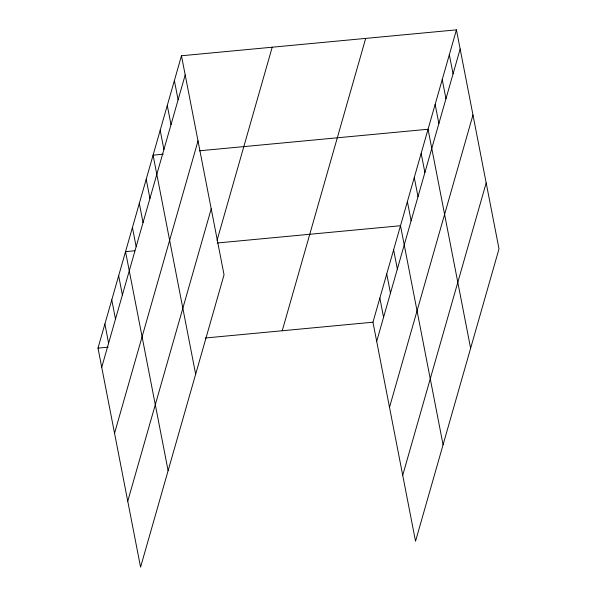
<?xml version="1.0" encoding="UTF-8"?>
<svg xmlns="http://www.w3.org/2000/svg" width="597" height="597" viewBox="0 0 597 597"><rect width="100%" height="100%" fill="white"/><g stroke="black" fill="none" stroke-linecap="round" stroke-linejoin="round"><path stroke-width="0.9" d="M181.466 55.76L224.039 274.799L140.571 567.15L97.998 348.118L181.466 55.76L456.429 29.85L499.002 248.882L415.534 541.24L372.961 322.201L456.429 29.85M101.729 367.297L185.197 74.946M114.542 433.25L198.017 140.899M127.751 501.196L211.219 208.846M217.047 240.412L272.202 47.208M282.224 330.753L365.692 38.402M376.685 341.387L460.153 49.036M389.505 407.341L472.973 114.982M402.714 475.287L486.182 182.936M163.272 154.205L153.086 155.16L195.659 374.2M199.383 150.802L428.049 129.25L470.623 348.282M134.803 250.77L125.542 251.643L168.115 470.675M217.196 243.001L400.505 225.726L443.078 444.758M97.998 348.118L108.184 347.155M205.234 338.006L372.961 322.201M449.332 54.7L453.063 73.886M442.235 79.55L445.966 98.736M435.146 104.4L438.87 123.586M421.161 153.369L424.892 172.555M414.273 177.488L418.004 196.674M407.393 201.607L411.117 220.793M393.617 249.845L397.348 269.031M386.729 273.963L390.46 293.149M379.841 298.082L383.572 317.268M174.369 80.61L178.1 99.796M167.279 105.46L171.003 124.646M160.183 130.31L163.914 149.496M146.198 179.279L149.929 198.465M139.317 203.398L143.041 222.584M132.43 227.517L136.153 246.703M118.654 275.762L122.385 294.94M111.766 299.881L115.497 319.059M104.885 323.999L108.609 343.178"/></g></svg>
